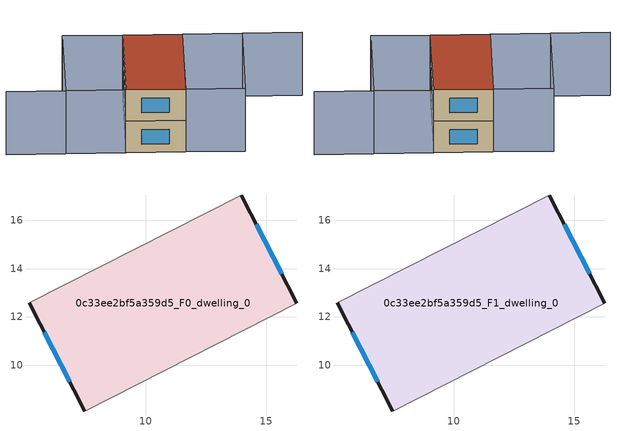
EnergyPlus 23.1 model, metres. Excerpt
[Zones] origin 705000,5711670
0c33ee2bf5a359d5_F0_dwelling_0
 floor ground (EU_floor_Construction): 13.96,17.06 16.27,12.57 7.47,8.1 5.16,12.58 z0
 wall outside (EU_wall_Construction): 16.27,12.57 13.96,17.06 / 5.16,12.58 7.47,8.1 z0:3
 wall adiabatic (EU_wall_Construction): 13.96,17.06 5.16,12.58 / 7.47,8.1 16.27,12.57 z0:3
 window (EU_Window_Construction): 15.65,13.78 14.59,15.84 / 5.79,11.37 6.85,9.31 z0.81:2.19
0c33ee2bf5a359d5_F1_dwelling_0
 floor to 0c33ee2bf5a359d5_F0_dwelling_0 (EU_floor_Construction): 13.96,17.06 16.27,12.57 7.47,8.1 5.16,12.58 z3
 wall outside (EU_wall_Construction): 16.27,12.57 13.96,17.06 / 5.16,12.58 7.47,8.1 z3:6
 wall adiabatic (EU_wall_Construction): 13.96,17.06 5.16,12.58 / 7.47,8.1 16.27,12.57 z3:6
 window (EU_Window_Construction): 15.65,13.78 14.59,15.84 / 5.79,11.37 6.85,9.31 z3.81:5.19
 roof outside (EU_roof_Construction): 16.27,12.57 13.96,17.06 5.16,12.58 7.47,8.1 z6
shading: 9.78,3.6 18.59,8.11 / 18.59,8.11 20.88,3.62 / 18.58,8.09 9.77,3.6 / 9.77,3.6 7.47,8.1 / 7.47,8.1 16.28,12.59 / 16.28,12.59 18.58,8.09 / 2.85,17.09 11.63,21.59 / 11.63,21.59 13.96,17.06 / 13.96,17.06 5.17,12.55 / 5.17,12.55 2.85,17.09 / 11.63,21.59 2.84,17.07 / 2.84,17.07 0.54,21.55 z0:6
[Building]
EU S2 Campaign: North Axis=0; Terrain=City; Solar Distribution=FullExterior
[Site:Location]
London: Latitude=51.5; Longitude=-0.5; Time Zone=0; Elevation=25
[SizingPeriod:WeatherFileDays]
AnnualSizingPeriod: Begin Month=1; Begin Day of Month=1; End Month=12; End Day of Month=31; Day of Week for Start Day=Monday; Use Weather File Daylight Saving Period=No; Use Weather File Rain and Snow Indicators=No
[MATERIAL]
EU_InternalMass_Material: Roughness=MediumRough; Thickness=0.1; Conductivity=1; Density=1800; Specific Heat=900; Thermal Absorptance=0.9; Solar Absorptance=0.7; Visible Absorptance=0.7
[MATERIAL:NOMASS] Roughness=MediumRough; Thermal Absorptance=0.9; Solar Absorptance=0.7; Visible Absorptance=0.7
Name | Thermal Resistance
EU_wall_NoMass | 0.727863
EU_roof_NoMass | 0.773354
EU_floor_NoMass | 1.79329
[WINDOWMATERIAL:SIMPLEGLAZINGSYSTEM]
EU_Window_SimpleGlazing: UFactor=2.58614; Solar Heat Gain Coefficient=0.76; Visible Transmittance=0.76
[CONSTRUCTION]
EU_wall_Construction: EU_wall_NoMass
EU_roof_Construction: EU_roof_NoMass
EU_floor_Construction: EU_floor_NoMass
EU_Window_Construction: EU_Window_SimpleGlazing
EU_InternalMass_Construction: EU_InternalMass_Material
[ZONE] Type=1; Multiplier=1; Ceiling Height=autocalculate; Floor Area=autocalculate; Part of Total Floor Area=Yes
Name | Volume
0c33ee2bf5a359d5_F0_dwelling_0 | 149.397
0c33ee2bf5a359d5_F1_dwelling_0 | 149.396
[INTERNALMASS] Construction=EU_InternalMass_Construction; Surface Area=49.7988
Name | Zone or ZoneList
0c33ee2bf5a359d5_F0_dwelling_0_EU_InternalMass | 0c33ee2bf5a359d5_F0_dwelling_0
0c33ee2bf5a359d5_F1_dwelling_0_EU_InternalMass | 0c33ee2bf5a359d5_F1_dwelling_0
[OTHEREQUIPMENT] Fuel Type=Electricity; Design Level Calculation Method=Watts/Area; Power per Zone Floor Area=1; Fraction Latent=0; Fraction Radiant=0; Fraction Lost=0; Carbon Dioxide Generation Rate=0; EndUse Subcategory=EU_Step8_InternalGains
Name | Zone or ZoneList or Space or SpaceList | Schedule
EU_Step8_InternalGain_0c33ee2bf5a359d5_F0_dwelling_0_f000 | 0c33ee2bf5a359d5_F0_dwelling_0 | EU_Step8_GainSchedule_0c33ee2bf5a359d5_F0_dwelling_0_f000
EU_Step8_InternalGain_0c33ee2bf5a359d5_F1_dwelling_0_f000 | 0c33ee2bf5a359d5_F1_dwelling_0 | EU_Step8_GainSchedule_0c33ee2bf5a359d5_F1_dwelling_0_f000
[ZONEVENTILATION:DESIGNFLOWRATE] Schedule=EU_AlwaysOn; Design Flow Rate Calculation Method=AirChanges/Hour; Air Changes per Hour=0.484901; Ventilation Type=Natural; Fan Pressure Rise=0; Fan Total Efficiency=1; Constant Term Coefficient=1; Temperature Term Coefficient=0; Velocity Term Coefficient=0; Velocity Squared Term Coefficient=0; Minimum Indoor Temperature=-100; Maximum Indoor Temperature=100; Delta Temperature=-100; Minimum Outdoor Temperature=-100; Maximum Outdoor Temperature=100; Maximum Wind Speed=40
Name | Zone or ZoneList or Space or SpaceList
EU_ConstantAir_0c33ee2bf5a359d5_F0_dwelling_0 | 0c33ee2bf5a359d5_F0_dwelling_0
EU_ConstantAir_0c33ee2bf5a359d5_F1_dwelling_0 | 0c33ee2bf5a359d5_F1_dwelling_0
[HVACTEMPLATE:THERMOSTAT] Constant Heating Setpoint=20; Constant Cooling Setpoint=50
EU_HeatOnly_0c33ee2bf5a359d5_F0_dwelling_0; EU_HeatOnly_0c33ee2bf5a359d5_F1_dwelling_0
[HVACTEMPLATE:ZONE:IDEALLOADSAIRSYSTEM] System Availability Schedule=EU_AlwaysOn; Maximum Heating Supply Air Temperature=50; Minimum Cooling Supply Air Temperature=13; Maximum Heating Supply Air Humidity Ratio=0.0156; Minimum Cooling Supply Air Humidity Ratio=0.0077; Heating Limit=NoLimit; Cooling Limit=NoLimit; Heating Availability Schedule=EU_AlwaysOn; Cooling Availability Schedule=EU_CoolingOff; Dehumidification Control Type=ConstantSensibleHeatRatio; Cooling Sensible Heat Ratio=0.7; Dehumidification Setpoint=60; Humidification Control Type=None; Humidification Setpoint=30; Outdoor Air Method=None; Outdoor Air Flow Rate per Person=0.00944; Outdoor Air Flow Rate per Zone Floor Area=0; Outdoor Air Flow Rate per Zone=0; Demand Controlled Ventilation Type=None; Outdoor Air Economizer Type=NoEconomizer; Heat Recovery Type=None; Sensible Heat Recovery Effectiveness=0.7; Latent Heat Recovery Effectiveness=0.65
Name | Template Thermostat
0c33ee2bf5a359d5_F0_dwelling_0 | EU_HeatOnly_0c33ee2bf5a359d5_F0_dwelling_0
0c33ee2bf5a359d5_F1_dwelling_0 | EU_HeatOnly_0c33ee2bf5a359d5_F1_dwelling_0
[SIZING:ZONE] Zone Cooling Design Supply Air Temperature Input Method=SupplyAirTemperature; Zone Cooling Design Supply Air Temperature=13; Zone Heating Design Supply Air Temperature Input Method=SupplyAirTemperature; Zone Heating Design Supply Air Temperature=50; Zone Cooling Design Supply Air Humidity Ratio=0.008; Zone Heating Design Supply Air Humidity Ratio=0.008; Cooling Design Air Flow Method=DesignDay; Cooling Design Air Flow Rate=0; Cooling Minimum Air Flow per Zone Floor Area=0.000762; Cooling Minimum Air Flow=0; Cooling Minimum Air Flow Fraction=0.2; Heating Design Air Flow Method=DesignDay; Heating Design Air Flow Rate=0; Heating Maximum Air Flow per Zone Floor Area=0.002032; Heating Maximum Air Flow=0.141576; Heating Maximum Air Flow Fraction=0.3; Account for Dedicated Outdoor Air System=No; Dedicated Outdoor Air System Control Strategy=NeutralSupplyAir; Dedicated Outdoor Air Low Setpoint Temperature for Design=autosize; Dedicated Outdoor Air High Setpoint Temperature for Design=autosize; Zone Load Sizing Method=Sensible Load Only No Latent Load; Zone Latent Cooling Design Supply Air Humidity Ratio Input Method=HumidityRatioDifference; Zone Cooling Design Supply Air Humidity Ratio Difference=0.005; Zone Latent Heating Design Supply Air Humidity Ratio Input Method=HumidityRatioDifference; Zone Humidification Design Supply Air Humidity Ratio Difference=0.005
0c33ee2bf5a359d5_F0_dwelling_0; 0c33ee2bf5a359d5_F1_dwelling_0
[SCHEDULE:CONSTANT]
Name | Hourly Value
EU_AlwaysOn | 1
EU_CoolingOff | 0
[SCHEDULE:FILE] Column Number=1; Rows to Skip at Top=0; Number of Hours of Data=8760; Column Separator=Comma; Interpolate to Timestep=No; Minutes per Item=60; Adjust Schedule for Daylight Savings=Yes
Name | File
EU_Step8_GainSchedule_0c33ee2bf5a359d5_F0_dwelling_0_f000 | ../../schedules/0c33ee2bf5a359d5/0c33ee2bf5a359d5_F0_dwelling_0_f000_gain.csv
EU_Step8_GainSchedule_0c33ee2bf5a359d5_F1_dwelling_0_f000 | ../../schedules/0c33ee2bf5a359d5/0c33ee2bf5a359d5_F1_dwelling_0_f000_gain.csv
